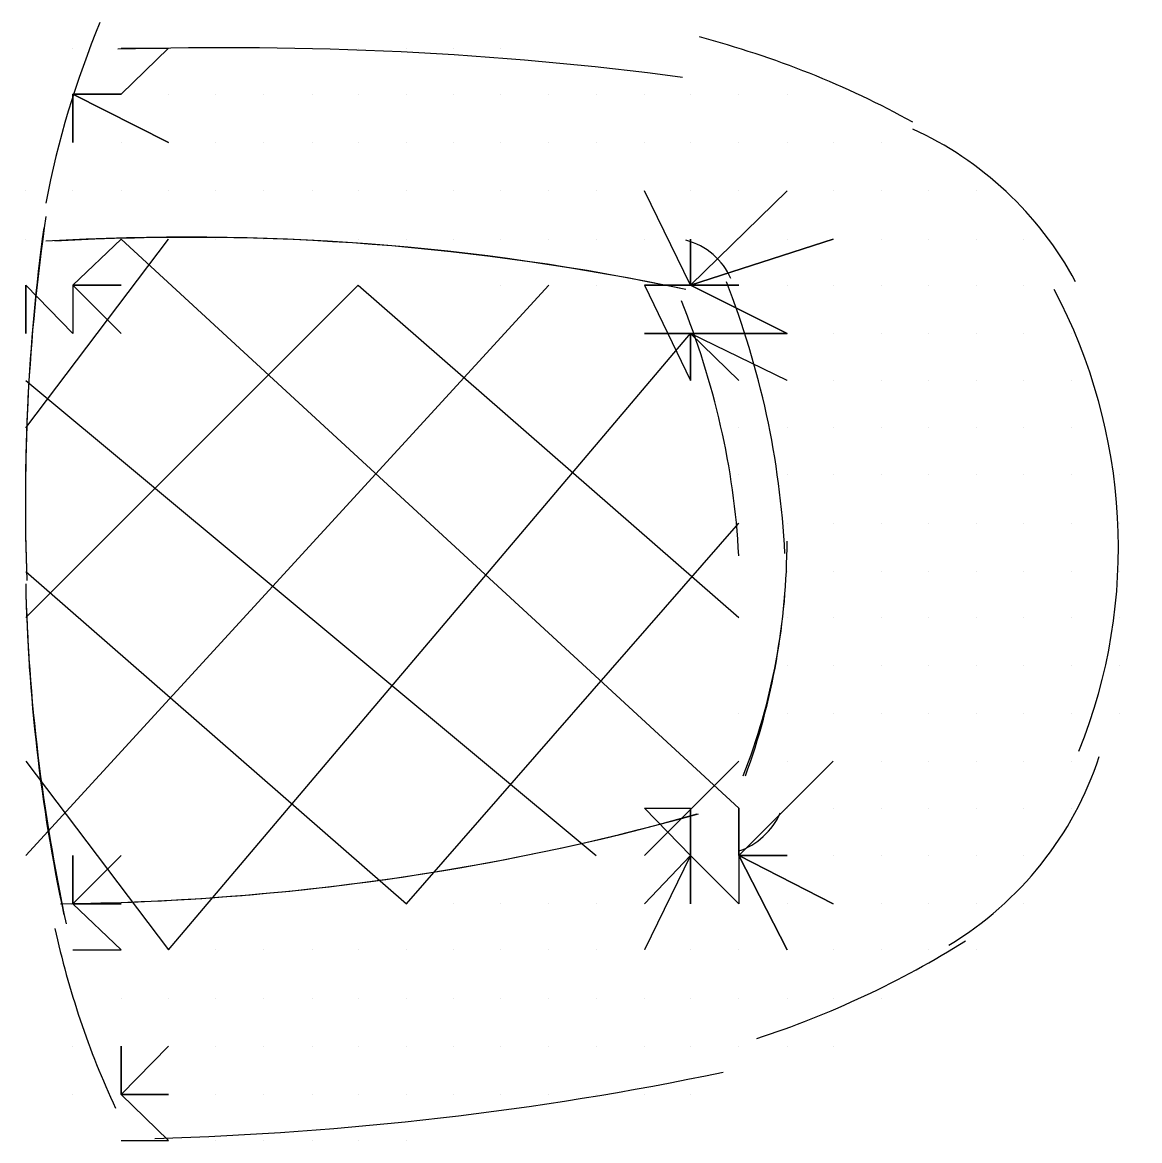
# Model space of a CAD drawing. Header units: millimetres. Extents: x 14 to 406, y 10 to 287.
# Drawn here: x 331.326 to 332.321, y 132.687 to 133.683 of the extents above; entities that cross this region are included whole.
import ezdxf

# ---------------------------------------------------------------- set-up
doc = ezdxf.new("R2010")
doc.units = ezdxf.units.MM
doc.layers.get('0').update_dxf_attribs({"linetype": 'CONTINUOUS'})

msp = doc.modelspace()

# ---------------------------------------------------------------- linework, layer by layer
at = {"color": 0}
for p, q in [((331.371, 133.66), (331.371, 133.66)), ((331.414, 133.66), (331.456, 133.66)), ((331.456, 133.66), (331.414, 133.619)), ((331.414, 133.66), (331.414, 133.66)), ((331.414, 133.66), (331.414, 133.66)), ((331.414, 133.66), (331.414, 133.66)), ((331.414, 133.66), (331.414, 133.66)), ((331.456, 133.66), (331.456, 133.66)), ((331.456, 133.66), (331.456, 133.66)), ((331.456, 133.66), (331.456, 133.66)), ((331.456, 133.66), (331.456, 133.66)), ((331.498, 133.66), (331.498, 133.66)), ((331.498, 133.66), (331.498, 133.66)), ((331.498, 133.66), (331.498, 133.66)), ((331.541, 133.66), (331.541, 133.66)), ((331.541, 133.66), (331.541, 133.66)), ((331.541, 133.66), (331.541, 133.66)), ((331.541, 133.66), (331.541, 133.66)), ((331.584, 133.66), (331.584, 133.66)), ((331.584, 133.66), (331.584, 133.66)), ((331.584, 133.66), (331.584, 133.66)), ((331.584, 133.66), (331.584, 133.66)), ((331.625, 133.66), (331.625, 133.66)), ((331.625, 133.66), (331.625, 133.66)), ((331.625, 133.66), (331.625, 133.66)), ((331.625, 133.66), (331.625, 133.66)), ((331.668, 133.66), (331.668, 133.66)), ((331.668, 133.66), (331.668, 133.66)), ((331.668, 133.66), (331.668, 133.66)), ((331.71, 133.66), (331.71, 133.66)), ((331.71, 133.66), (331.71, 133.66)), ((331.71, 133.66), (331.71, 133.66)), ((331.71, 133.66), (331.71, 133.66)), ((331.752, 133.66), (331.752, 133.66)), ((331.752, 133.66), (331.752, 133.66)), ((331.414, 133.619), (331.371, 133.619)), ((331.371, 133.619), (331.456, 133.576)), ((331.456, 133.576), (331.371, 133.619)), ((331.371, 133.619), (331.414, 133.619)), ((331.414, 133.619), (331.371, 133.619)), ((331.371, 133.619), (331.371, 133.576)), ((331.371, 133.576), (331.371, 133.619)), ((331.371, 133.619), (331.371, 133.576)), ((331.371, 133.576), (331.371, 133.619)), ((331.371, 133.619), (331.371, 133.619)), ((331.371, 133.619), (331.371, 133.619)), ((331.371, 133.619), (331.371, 133.619)), ((331.414, 133.619), (331.414, 133.619)), ((331.414, 133.619), (331.414, 133.619)), ((331.414, 133.619), (331.414, 133.619)), ((331.414, 133.619), (331.414, 133.619)), ((331.414, 133.619), (331.414, 133.619)), ((331.456, 133.619), (331.456, 133.619)), ((331.456, 133.619), (331.456, 133.619)), ((331.456, 133.619), (331.456, 133.619)), ((331.456, 133.619), (331.456, 133.619)), ((331.456, 133.619), (331.456, 133.619)), ((331.498, 133.619), (331.498, 133.619)), ((331.498, 133.619), (331.498, 133.619)), ((331.498, 133.619), (331.498, 133.619)), ((331.498, 133.619), (331.498, 133.619)), ((331.541, 133.619), (331.541, 133.619)), ((331.541, 133.619), (331.541, 133.619)), ((331.541, 133.619), (331.541, 133.619)), ((331.541, 133.619), (331.541, 133.619)), ((331.584, 133.619), (331.584, 133.619)), ((331.584, 133.619), (331.584, 133.619)), ((331.584, 133.619), (331.584, 133.619)), ((331.584, 133.619), (331.584, 133.619)), ((331.625, 133.619), (331.625, 133.619)), ((331.625, 133.619), (331.625, 133.619)), ((331.625, 133.619), (331.625, 133.619)), ((331.625, 133.619), (331.625, 133.619)), ((331.668, 133.619), (331.668, 133.619)), ((331.668, 133.619), (331.668, 133.619)), ((331.668, 133.619), (331.668, 133.619)), ((331.668, 133.619), (331.668, 133.619)), ((331.71, 133.619), (331.71, 133.619)), ((331.71, 133.619), (331.71, 133.619)), ((331.71, 133.619), (331.71, 133.619)), ((331.71, 133.619), (331.71, 133.619)), ((331.752, 133.619), (331.752, 133.619)), ((331.752, 133.619), (331.752, 133.619)), ((331.752, 133.619), (331.752, 133.619)), ((331.752, 133.619), (331.752, 133.619)), ((331.795, 133.619), (331.795, 133.619)), ((331.795, 133.619), (331.795, 133.619)), ((331.795, 133.619), (331.795, 133.619)), ((331.795, 133.619), (331.795, 133.619)), ((331.837, 133.619), (331.837, 133.619)), ((331.837, 133.619), (331.837, 133.619)), ((331.837, 133.619), (331.837, 133.619)), ((331.837, 133.619), (331.837, 133.619)), ((331.88, 133.619), (331.88, 133.619)), ((331.88, 133.619), (331.88, 133.619)), ((331.88, 133.619), (331.88, 133.619)), ((331.88, 133.619), (331.88, 133.619)), ((331.921, 133.619), (331.921, 133.619)), ((331.921, 133.619), (331.921, 133.619)), ((331.921, 133.619), (331.921, 133.619)), ((331.921, 133.619), (331.921, 133.619)), ((331.964, 133.619), (331.964, 133.619)), ((331.964, 133.619), (331.964, 133.619)), ((331.964, 133.619), (331.964, 133.619)), ((332.007, 133.619), (332.007, 133.619)), ((331.371, 133.576), (331.371, 133.576)), ((331.371, 133.576), (331.371, 133.576)), ((331.371, 133.576), (331.371, 133.576)), ((331.371, 133.576), (331.371, 133.576)), ((331.414, 133.576), (331.414, 133.576)), ((331.414, 133.576), (331.414, 133.576)), ((331.414, 133.576), (331.414, 133.576)), ((331.414, 133.576), (331.414, 133.576)), ((331.456, 133.576), (331.456, 133.576)), ((331.456, 133.576), (331.456, 133.576)), ((331.456, 133.576), (331.456, 133.576)), ((331.498, 133.576), (331.498, 133.576)), ((331.498, 133.576), (331.498, 133.576)), ((331.498, 133.576), (331.498, 133.576)), ((331.498, 133.576), (331.498, 133.576)), ((331.541, 133.576), (331.541, 133.576)), ((331.541, 133.576), (331.541, 133.576)), ((331.541, 133.576), (331.541, 133.576)), ((331.541, 133.576), (331.541, 133.576)), ((331.584, 133.576), (331.584, 133.576)), ((331.584, 133.576), (331.584, 133.576)), ((331.584, 133.576), (331.584, 133.576)), ((331.584, 133.576), (331.584, 133.576)), ((331.625, 133.576), (331.625, 133.576)), ((331.625, 133.576), (331.625, 133.576)), ((331.625, 133.576), (331.625, 133.576)), ((331.668, 133.576), (331.668, 133.576)), ((331.668, 133.576), (331.668, 133.576)), ((331.668, 133.576), (331.668, 133.576)), ((331.668, 133.576), (331.668, 133.576)), ((331.71, 133.576), (331.71, 133.576)), ((331.71, 133.576), (331.71, 133.576)), ((331.71, 133.576), (331.71, 133.576)), ((331.71, 133.576), (331.71, 133.576)), ((331.752, 133.576), (331.752, 133.576)), ((331.752, 133.576), (331.752, 133.576)), ((331.752, 133.576), (331.752, 133.576)), ((331.752, 133.576), (331.752, 133.576)), ((331.795, 133.576), (331.795, 133.576)), ((331.795, 133.576), (331.795, 133.576)), ((331.795, 133.576), (331.795, 133.576)), ((331.837, 133.576), (331.837, 133.576)), ((331.837, 133.576), (331.837, 133.576)), ((331.837, 133.576), (331.837, 133.576)), ((331.837, 133.576), (331.837, 133.576)), ((331.88, 133.576), (331.88, 133.576)), ((331.88, 133.576), (331.88, 133.576)), ((331.88, 133.576), (331.88, 133.576)), ((331.88, 133.576), (331.88, 133.576)), ((331.921, 133.576), (331.921, 133.576)), ((331.921, 133.576), (331.921, 133.576)), ((331.921, 133.576), (331.921, 133.576)), ((331.921, 133.576), (331.921, 133.576)), ((331.964, 133.576), (331.964, 133.576)), ((331.964, 133.576), (331.964, 133.576)), ((331.964, 133.576), (331.964, 133.576)), ((332.007, 133.576), (332.007, 133.576)), ((332.007, 133.576), (332.007, 133.576)), ((332.007, 133.576), (332.007, 133.576)), ((332.007, 133.576), (332.007, 133.576)), ((332.048, 133.576), (332.048, 133.576)), ((332.048, 133.576), (332.048, 133.576)), ((332.048, 133.576), (332.048, 133.576)), ((332.048, 133.576), (332.048, 133.576)), ((332.091, 133.576), (332.091, 133.576)), ((331.329, 133.533), (331.329, 133.533)), ((331.371, 133.533), (331.371, 133.533)), ((331.371, 133.533), (331.371, 133.533)), ((331.371, 133.533), (331.371, 133.533)), ((331.371, 133.533), (331.371, 133.533)), ((331.414, 133.533), (331.414, 133.533)), ((331.414, 133.533), (331.414, 133.533)), ((331.414, 133.533), (331.414, 133.533)), ((331.414, 133.533), (331.414, 133.533)), ((331.456, 133.533), (331.456, 133.533)), ((331.456, 133.533), (331.456, 133.533)), ((331.456, 133.533), (331.456, 133.533)), ((331.456, 133.533), (331.456, 133.533)), ((331.498, 133.533), (331.498, 133.533)), ((331.498, 133.533), (331.498, 133.533)), ((331.498, 133.533), (331.498, 133.533)), ((331.498, 133.533), (331.498, 133.533)), ((331.541, 133.533), (331.541, 133.533)), ((331.541, 133.533), (331.541, 133.533)), ((331.541, 133.533), (331.541, 133.533)), ((331.541, 133.533), (331.541, 133.533)), ((331.584, 133.533), (331.584, 133.533)), ((331.584, 133.533), (331.584, 133.533)), ((331.584, 133.533), (331.584, 133.533)), ((331.584, 133.533), (331.584, 133.533)), ((331.625, 133.533), (331.625, 133.533)), ((331.625, 133.533), (331.625, 133.533)), ((331.625, 133.533), (331.625, 133.533)), ((331.625, 133.533), (331.625, 133.533)), ((331.668, 133.533), (331.668, 133.533)), ((331.668, 133.533), (331.668, 133.533)), ((331.668, 133.533), (331.668, 133.533)), ((331.668, 133.533), (331.668, 133.533)), ((331.71, 133.533), (331.71, 133.533)), ((331.71, 133.533), (331.71, 133.533)), ((331.71, 133.533), (331.71, 133.533)), ((331.71, 133.533), (331.71, 133.533)), ((331.752, 133.533), (331.752, 133.533)), ((331.752, 133.533), (331.752, 133.533)), ((331.752, 133.533), (331.752, 133.533)), ((331.752, 133.533), (331.752, 133.533)), ((331.795, 133.533), (331.795, 133.533)), ((331.795, 133.533), (331.795, 133.533)), ((331.795, 133.533), (331.795, 133.533)), ((331.795, 133.533), (331.795, 133.533)), ((331.837, 133.533), (331.837, 133.533)), ((331.837, 133.533), (331.837, 133.533)), ((331.837, 133.533), (331.837, 133.533)), ((331.837, 133.533), (331.837, 133.533)), ((331.921, 133.449), (331.88, 133.533)), ((331.88, 133.533), (331.88, 133.533)), ((331.88, 133.533), (331.88, 133.533)), ((331.88, 133.533), (331.88, 133.533)), ((331.88, 133.533), (331.88, 133.533)), ((331.921, 133.449), (332.007, 133.533)), ((332.007, 133.533), (331.921, 133.449)), ((331.921, 133.533), (331.921, 133.533)), ((331.921, 133.533), (331.921, 133.533)), ((331.921, 133.533), (331.921, 133.533)), ((331.921, 133.533), (331.921, 133.533)), ((331.921, 133.533), (331.921, 133.533)), ((331.964, 133.533), (331.964, 133.533)), ((331.964, 133.533), (331.964, 133.533)), ((331.964, 133.533), (331.964, 133.533)), ((331.964, 133.533), (331.964, 133.533)), ((332.007, 133.533), (332.007, 133.533)), ((332.007, 133.533), (332.007, 133.533)), ((332.007, 133.533), (332.007, 133.533)), ((332.007, 133.533), (332.007, 133.533)), ((332.007, 133.533), (332.007, 133.533)), ((332.048, 133.533), (332.048, 133.533)), ((332.048, 133.533), (332.048, 133.533)), ((332.048, 133.533), (332.048, 133.533)), ((332.048, 133.533), (332.048, 133.533)), ((332.091, 133.533), (332.091, 133.533)), ((332.091, 133.533), (332.091, 133.533)), ((332.091, 133.533), (332.091, 133.533)), ((332.091, 133.533), (332.091, 133.533)), ((332.133, 133.533), (332.133, 133.533)), ((332.133, 133.533), (332.133, 133.533)), ((332.133, 133.533), (332.133, 133.533)), ((332.133, 133.533), (332.133, 133.533)), ((332.176, 133.533), (332.176, 133.533)), ((331.329, 133.49), (331.329, 133.49)), ((331.329, 133.49), (331.329, 133.49)), ((331.329, 133.322), (331.456, 133.49)), ((331.371, 133.449), (331.414, 133.49)), ((331.414, 133.49), (331.371, 133.449)), ((331.371, 133.49), (331.371, 133.49)), ((331.371, 133.49), (331.371, 133.49)), ((331.371, 133.49), (331.371, 133.49)), ((331.371, 133.49), (331.371, 133.49)), ((331.414, 133.49), (331.414, 133.49)), ((331.414, 133.49), (331.414, 133.49)), ((331.414, 133.49), (331.414, 133.49)), ((331.414, 133.49), (331.964, 132.983)), ((331.456, 133.49), (331.456, 133.49)), ((331.456, 133.49), (331.456, 133.49)), ((331.456, 133.49), (331.456, 133.49)), ((331.456, 133.49), (331.456, 133.49)), ((331.498, 133.49), (331.498, 133.49)), ((331.498, 133.49), (331.498, 133.49)), ((331.498, 133.49), (331.498, 133.49)), ((331.498, 133.49), (331.498, 133.49)), ((331.541, 133.49), (331.541, 133.49)), ((331.541, 133.49), (331.541, 133.49)), ((331.541, 133.49), (331.541, 133.49)), ((331.541, 133.49), (331.541, 133.49)), ((331.584, 133.49), (331.584, 133.49)), ((331.584, 133.49), (331.584, 133.49)), ((331.584, 133.49), (331.584, 133.49)), ((331.625, 133.49), (331.625, 133.49)), ((331.625, 133.49), (331.625, 133.49)), ((331.625, 133.49), (331.625, 133.49)), ((331.625, 133.49), (331.625, 133.49)), ((331.668, 133.49), (331.668, 133.49)), ((331.668, 133.49), (331.668, 133.49)), ((331.668, 133.49), (331.668, 133.49)), ((331.668, 133.49), (331.668, 133.49)), ((331.71, 133.49), (331.71, 133.49)), ((331.71, 133.49), (331.71, 133.49)), ((331.71, 133.49), (331.71, 133.49)), ((331.71, 133.49), (331.71, 133.49)), ((331.752, 133.49), (331.752, 133.49)), ((331.752, 133.49), (331.752, 133.49)), ((331.752, 133.49), (331.752, 133.49)), ((331.795, 133.49), (331.795, 133.49)), ((331.795, 133.49), (331.795, 133.49)), ((331.795, 133.49), (331.795, 133.49)), ((331.795, 133.49), (331.795, 133.49)), ((331.837, 133.49), (331.837, 133.49)), ((331.837, 133.49), (331.837, 133.49)), ((331.837, 133.49), (331.837, 133.49)), ((331.837, 133.49), (331.837, 133.49)), ((331.88, 133.49), (331.88, 133.49)), ((331.88, 133.49), (331.88, 133.49)), ((331.88, 133.49), (331.88, 133.49)), ((331.88, 133.49), (331.88, 133.49)), ((331.921, 133.449), (332.048, 133.49)), ((332.048, 133.49), (331.921, 133.449)), ((331.921, 133.449), (331.921, 133.49)), ((331.921, 133.49), (331.921, 133.449)), ((331.921, 133.449), (331.921, 133.49)), ((331.921, 133.49), (331.921, 133.449)), ((331.921, 133.49), (331.921, 133.49)), ((331.921, 133.49), (331.921, 133.49)), ((331.921, 133.49), (331.921, 133.49)), ((331.964, 133.49), (331.964, 133.49)), ((331.964, 133.49), (331.964, 133.49)), ((331.964, 133.49), (331.964, 133.49)), ((331.964, 133.49), (331.964, 133.49)), ((332.007, 133.49), (332.007, 133.49)), ((332.007, 133.49), (332.007, 133.49)), ((332.007, 133.49), (332.007, 133.49)), ((332.007, 133.49), (332.007, 133.49)), ((332.048, 133.49), (332.048, 133.49)), ((332.048, 133.49), (332.048, 133.49)), ((332.048, 133.49), (332.048, 133.49)), ((332.048, 133.49), (332.048, 133.49)), ((332.091, 133.49), (332.091, 133.49)), ((332.091, 133.49), (332.091, 133.49)), ((332.091, 133.49), (332.091, 133.49)), ((332.133, 133.49), (332.133, 133.49)), ((332.133, 133.49), (332.133, 133.49)), ((332.133, 133.49), (332.133, 133.49)), ((332.133, 133.49), (332.133, 133.49)), ((332.176, 133.49), (332.176, 133.49)), ((332.176, 133.49), (332.176, 133.49)), ((332.176, 133.49), (332.176, 133.49)), ((332.176, 133.49), (332.176, 133.49)), ((332.218, 133.49), (332.218, 133.49)), ((331.371, 133.406), (331.329, 133.449)), ((331.329, 133.449), (331.329, 133.406)), ((331.329, 133.406), (331.329, 133.449)), ((331.329, 133.153), (331.625, 133.449)), ((331.329, 132.941), (331.795, 133.449)), ((331.371, 133.449), (331.414, 133.449)), ((331.414, 133.449), (331.371, 133.449)), ((331.371, 133.449), (331.414, 133.406)), ((331.414, 133.406), (331.371, 133.449)), ((331.371, 133.449), (331.371, 133.406)), ((331.625, 133.449), (331.964, 133.153)), ((331.752, 133.449), (331.752, 133.449)), ((331.795, 133.449), (331.795, 133.449)), ((331.795, 133.449), (331.795, 133.449)), ((331.795, 133.449), (331.795, 133.449)), ((331.837, 133.449), (331.837, 133.449)), ((331.837, 133.449), (331.837, 133.449)), ((331.837, 133.449), (331.837, 133.449)), ((331.837, 133.449), (331.837, 133.449)), ((331.921, 133.449), (331.88, 133.449)), ((331.88, 133.449), (331.921, 133.449)), ((331.88, 133.449), (331.88, 133.449)), ((331.88, 133.449), (331.88, 133.449)), ((331.88, 133.449), (331.88, 133.449)), ((331.88, 133.449), (331.88, 133.449)), ((331.88, 133.449), (331.921, 133.364)), ((332.007, 133.406), (331.921, 133.449)), ((331.921, 133.449), (331.964, 133.449)), ((331.964, 133.449), (331.921, 133.449)), ((331.921, 133.449), (332.007, 133.406)), ((331.921, 133.449), (331.921, 133.449)), ((331.921, 133.449), (331.921, 133.449)), ((331.921, 133.449), (331.921, 133.449)), ((331.964, 133.449), (331.964, 133.449)), ((331.964, 133.449), (331.964, 133.449)), ((331.964, 133.449), (331.964, 133.449)), ((331.964, 133.449), (331.964, 133.449)), ((332.007, 133.449), (332.007, 133.449)), ((332.007, 133.449), (332.007, 133.449)), ((332.007, 133.449), (332.007, 133.449)), ((332.007, 133.449), (332.007, 133.449)), ((332.048, 133.449), (332.048, 133.449)), ((332.048, 133.449), (332.048, 133.449)), ((332.048, 133.449), (332.048, 133.449)), ((332.048, 133.449), (332.048, 133.449)), ((332.091, 133.449), (332.091, 133.449)), ((332.091, 133.449), (332.091, 133.449)), ((332.091, 133.449), (332.091, 133.449)), ((332.091, 133.449), (332.091, 133.449)), ((332.133, 133.449), (332.133, 133.449)), ((332.133, 133.449), (332.133, 133.449)), ((332.133, 133.449), (332.133, 133.449)), ((332.133, 133.449), (332.133, 133.449)), ((332.176, 133.449), (332.176, 133.449)), ((332.176, 133.449), (332.176, 133.449)), ((332.176, 133.449), (332.176, 133.449)), ((332.176, 133.449), (332.176, 133.449)), ((332.218, 133.449), (332.218, 133.449)), ((332.218, 133.449), (332.218, 133.449)), ((332.218, 133.449), (332.218, 133.449)), ((331.456, 132.857), (331.921, 133.406)), ((331.921, 133.406), (331.88, 133.406)), ((331.88, 133.406), (331.921, 133.406)), ((331.921, 133.406), (331.88, 133.406)), ((331.88, 133.406), (331.921, 133.406)), ((331.921, 133.406), (331.88, 133.406)), ((331.88, 133.406), (331.921, 133.406)), ((331.88, 133.406), (331.88, 133.406)), ((332.007, 133.364), (331.921, 133.406)), ((331.921, 133.406), (332.007, 133.406)), ((332.007, 133.406), (331.921, 133.406)), ((331.921, 133.406), (331.964, 133.364)), ((331.964, 133.364), (331.921, 133.406)), ((331.921, 133.406), (331.921, 133.364)), ((331.921, 133.364), (331.921, 133.406)), ((331.921, 133.406), (331.921, 133.406)), ((331.964, 133.406), (331.964, 133.406)), ((331.964, 133.406), (331.964, 133.406)), ((331.964, 133.406), (331.964, 133.406)), ((331.964, 133.406), (331.964, 133.406)), ((332.007, 133.406), (332.007, 133.406)), ((332.007, 133.406), (332.007, 133.406)), ((332.007, 133.406), (332.007, 133.406)), ((332.007, 133.406), (332.007, 133.406)), ((332.048, 133.406), (332.048, 133.406)), ((332.048, 133.406), (332.048, 133.406)), ((332.048, 133.406), (332.048, 133.406)), ((332.091, 133.406), (332.091, 133.406)), ((332.091, 133.406), (332.091, 133.406)), ((332.091, 133.406), (332.091, 133.406)), ((332.091, 133.406), (332.091, 133.406)), ((332.133, 133.406), (332.133, 133.406)), ((332.133, 133.406), (332.133, 133.406)), ((332.133, 133.406), (332.133, 133.406)), ((332.133, 133.406), (332.133, 133.406)), ((332.176, 133.406), (332.176, 133.406)), ((332.176, 133.406), (332.176, 133.406)), ((332.176, 133.406), (332.176, 133.406)), ((332.176, 133.406), (332.176, 133.406)), ((332.218, 133.406), (332.218, 133.406)), ((332.218, 133.406), (332.218, 133.406)), ((332.218, 133.406), (332.218, 133.406)), ((332.26, 133.406), (332.26, 133.406)), ((332.26, 133.406), (332.26, 133.406)), ((331.329, 133.364), (331.837, 132.941)), ((331.964, 133.364), (331.964, 133.364)), ((331.964, 133.364), (331.964, 133.364)), ((331.964, 133.364), (331.964, 133.364)), ((331.964, 133.364), (331.964, 133.364)), ((332.007, 133.364), (332.007, 133.364)), ((332.007, 133.364), (332.007, 133.364)), ((332.007, 133.364), (332.007, 133.364)), ((332.007, 133.364), (332.007, 133.364)), ((332.048, 133.364), (332.048, 133.364)), ((332.048, 133.364), (332.048, 133.364)), ((332.048, 133.364), (332.048, 133.364)), ((332.091, 133.364), (332.091, 133.364)), ((332.091, 133.364), (332.091, 133.364)), ((332.091, 133.364), (332.091, 133.364)), ((332.091, 133.364), (332.091, 133.364)), ((332.133, 133.364), (332.133, 133.364)), ((332.133, 133.364), (332.133, 133.364)), ((332.133, 133.364), (332.133, 133.364)), ((332.133, 133.364), (332.133, 133.364)), ((332.176, 133.364), (332.176, 133.364)), ((332.176, 133.364), (332.176, 133.364)), ((332.176, 133.364), (332.176, 133.364)), ((332.176, 133.364), (332.176, 133.364)), ((332.218, 133.364), (332.218, 133.364)), ((332.218, 133.364), (332.218, 133.364)), ((332.218, 133.364), (332.218, 133.364)), ((332.26, 133.364), (332.26, 133.364)), ((332.26, 133.364), (332.26, 133.364)), ((332.26, 133.364), (332.26, 133.364)), ((331.964, 133.322), (331.964, 133.322)), ((331.964, 133.322), (331.964, 133.322)), ((332.007, 133.322), (332.007, 133.322)), ((332.007, 133.322), (332.007, 133.322)), ((332.007, 133.322), (332.007, 133.322)), ((332.048, 133.322), (332.048, 133.322)), ((332.048, 133.322), (332.048, 133.322)), ((332.048, 133.322), (332.048, 133.322)), ((332.048, 133.322), (332.048, 133.322)), ((332.091, 133.322), (332.091, 133.322)), ((332.091, 133.322), (332.091, 133.322)), ((332.091, 133.322), (332.091, 133.322)), ((332.091, 133.322), (332.091, 133.322)), ((332.133, 133.322), (332.133, 133.322)), ((332.133, 133.322), (332.133, 133.322)), ((332.133, 133.322), (332.133, 133.322)), ((332.133, 133.322), (332.133, 133.322)), ((332.133, 133.322), (332.133, 133.322)), ((332.176, 133.322), (332.176, 133.322)), ((332.176, 133.322), (332.176, 133.322)), ((332.176, 133.322), (332.176, 133.322)), ((332.218, 133.322), (332.218, 133.322)), ((332.218, 133.322), (332.218, 133.322)), ((332.218, 133.322), (332.218, 133.322)), ((332.218, 133.322), (332.218, 133.322)), ((332.26, 133.322), (332.26, 133.322)), ((332.26, 133.322), (332.26, 133.322)), ((332.26, 133.322), (332.26, 133.322)), ((332.26, 133.322), (332.26, 133.322)), ((331.964, 133.28), (331.964, 133.28)), ((331.964, 133.28), (331.964, 133.28)), ((332.007, 133.28), (332.007, 133.28)), ((332.007, 133.28), (332.007, 133.28)), ((332.007, 133.28), (332.007, 133.28)), ((332.048, 133.28), (332.048, 133.28)), ((332.048, 133.28), (332.048, 133.28)), ((332.048, 133.28), (332.048, 133.28)), ((332.048, 133.28), (332.048, 133.28)), ((332.091, 133.28), (332.091, 133.28)), ((332.091, 133.28), (332.091, 133.28)), ((332.091, 133.28), (332.091, 133.28)), ((332.091, 133.28), (332.091, 133.28)), ((332.133, 133.28), (332.133, 133.28)), ((332.133, 133.28), (332.133, 133.28)), ((332.133, 133.28), (332.133, 133.28)), ((332.133, 133.28), (332.133, 133.28)), ((332.176, 133.28), (332.176, 133.28)), ((332.176, 133.28), (332.176, 133.28)), ((332.176, 133.28), (332.176, 133.28)), ((332.218, 133.28), (332.218, 133.28)), ((332.218, 133.28), (332.218, 133.28)), ((332.218, 133.28), (332.218, 133.28)), ((332.218, 133.28), (332.218, 133.28)), ((332.26, 133.28), (332.26, 133.28)), ((332.26, 133.28), (332.26, 133.28)), ((332.26, 133.28), (332.26, 133.28)), ((332.26, 133.28), (332.26, 133.28)), ((332.303, 133.28), (332.303, 133.28)), ((331.668, 132.898), (331.964, 133.237)), ((331.964, 133.237), (331.964, 133.237)), ((332.007, 133.237), (332.007, 133.237)), ((332.007, 133.237), (332.007, 133.237)), ((332.007, 133.237), (332.007, 133.237)), ((332.007, 133.237), (332.007, 133.237)), ((332.048, 133.237), (332.048, 133.237)), ((332.048, 133.237), (332.048, 133.237)), ((332.048, 133.237), (332.048, 133.237)), ((332.048, 133.237), (332.048, 133.237)), ((332.091, 133.237), (332.091, 133.237)), ((332.091, 133.237), (332.091, 133.237)), ((332.091, 133.237), (332.091, 133.237)), ((332.091, 133.237), (332.091, 133.237)), ((332.133, 133.237), (332.133, 133.237)), ((332.133, 133.237), (332.133, 133.237)), ((332.133, 133.237), (332.133, 133.237)), ((332.133, 133.237), (332.133, 133.237)), ((332.176, 133.237), (332.176, 133.237)), ((332.176, 133.237), (332.176, 133.237)), ((332.176, 133.237), (332.176, 133.237)), ((332.176, 133.237), (332.176, 133.237)), ((332.218, 133.237), (332.218, 133.237)), ((332.218, 133.237), (332.218, 133.237)), ((332.218, 133.237), (332.218, 133.237)), ((332.218, 133.237), (332.218, 133.237)), ((332.26, 133.237), (332.26, 133.237)), ((332.26, 133.237), (332.26, 133.237)), ((332.26, 133.237), (332.26, 133.237)), ((332.26, 133.237), (332.26, 133.237)), ((332.303, 133.237), (332.303, 133.237)), ((332.303, 133.237), (332.303, 133.237)), ((331.329, 133.194), (331.668, 132.898)), ((332.007, 133.194), (332.007, 133.194)), ((332.007, 133.194), (332.007, 133.194)), ((332.007, 133.194), (332.007, 133.194)), ((332.007, 133.194), (332.007, 133.194)), ((332.048, 133.194), (332.048, 133.194)), ((332.048, 133.194), (332.048, 133.194)), ((332.048, 133.194), (332.048, 133.194)), ((332.048, 133.194), (332.048, 133.194)), ((332.091, 133.194), (332.091, 133.194)), ((332.091, 133.194), (332.091, 133.194)), ((332.091, 133.194), (332.091, 133.194)), ((332.091, 133.194), (332.091, 133.194)), ((332.133, 133.194), (332.133, 133.194)), ((332.133, 133.194), (332.133, 133.194)), ((332.133, 133.194), (332.133, 133.194)), ((332.176, 133.194), (332.176, 133.194)), ((332.176, 133.194), (332.176, 133.194)), ((332.176, 133.194), (332.176, 133.194)), ((332.176, 133.194), (332.176, 133.194)), ((332.218, 133.194), (332.218, 133.194)), ((332.218, 133.194), (332.218, 133.194)), ((332.218, 133.194), (332.218, 133.194)), ((332.218, 133.194), (332.218, 133.194)), ((332.26, 133.194), (332.26, 133.194)), ((332.26, 133.194), (332.26, 133.194)), ((332.26, 133.194), (332.26, 133.194)), ((332.26, 133.194), (332.26, 133.194)), ((332.303, 133.194), (332.303, 133.194)), ((332.007, 133.153), (332.007, 133.153)), ((332.007, 133.153), (332.007, 133.153)), ((332.007, 133.153), (332.007, 133.153)), ((332.007, 133.153), (332.007, 133.153)), ((332.048, 133.153), (332.048, 133.153)), ((332.048, 133.153), (332.048, 133.153)), ((332.048, 133.153), (332.048, 133.153)), ((332.048, 133.153), (332.048, 133.153)), ((332.091, 133.153), (332.091, 133.153)), ((332.091, 133.153), (332.091, 133.153)), ((332.091, 133.153), (332.091, 133.153)), ((332.091, 133.153), (332.091, 133.153)), ((332.133, 133.153), (332.133, 133.153)), ((332.133, 133.153), (332.133, 133.153)), ((332.133, 133.153), (332.133, 133.153)), ((332.133, 133.153), (332.133, 133.153)), ((332.176, 133.153), (332.176, 133.153)), ((332.176, 133.153), (332.176, 133.153)), ((332.176, 133.153), (332.176, 133.153)), ((332.176, 133.153), (332.176, 133.153)), ((332.218, 133.153), (332.218, 133.153)), ((332.218, 133.153), (332.218, 133.153)), ((332.218, 133.153), (332.218, 133.153)), ((332.218, 133.153), (332.218, 133.153)), ((332.218, 133.153), (332.218, 133.153)), ((332.26, 133.153), (332.26, 133.153)), ((332.26, 133.153), (332.26, 133.153)), ((332.26, 133.153), (332.26, 133.153)), ((332.26, 133.153), (332.26, 133.153)), ((332.303, 133.153), (332.303, 133.153)), ((332.303, 133.153), (332.303, 133.153)), ((332.007, 133.11), (332.007, 133.11)), ((332.007, 133.11), (332.007, 133.11)), ((332.007, 133.11), (332.007, 133.11)), ((332.007, 133.11), (332.007, 133.11)), ((332.048, 133.11), (332.048, 133.11)), ((332.048, 133.11), (332.048, 133.11)), ((332.048, 133.11), (332.048, 133.11)), ((332.048, 133.11), (332.048, 133.11)), ((332.091, 133.11), (332.091, 133.11)), ((332.091, 133.11), (332.091, 133.11)), ((332.091, 133.11), (332.091, 133.11)), ((332.133, 133.11), (332.133, 133.11)), ((332.133, 133.11), (332.133, 133.11)), ((332.133, 133.11), (332.133, 133.11)), ((332.133, 133.11), (332.133, 133.11)), ((332.176, 133.11), (332.176, 133.11)), ((332.176, 133.11), (332.176, 133.11)), ((332.176, 133.11), (332.176, 133.11)), ((332.176, 133.11), (332.176, 133.11)), ((332.218, 133.11), (332.218, 133.11)), ((332.218, 133.11), (332.218, 133.11)), ((332.218, 133.11), (332.218, 133.11)), ((332.218, 133.11), (332.218, 133.11)), ((332.26, 133.11), (332.26, 133.11)), ((332.26, 133.11), (332.26, 133.11)), ((332.26, 133.11), (332.26, 133.11)), ((332.303, 133.11), (332.303, 133.11)), ((332.303, 133.11), (332.303, 133.11)), ((331.964, 133.067), (331.964, 133.067)), ((332.007, 133.067), (332.007, 133.067)), ((332.007, 133.067), (332.007, 133.067)), ((332.007, 133.067), (332.007, 133.067)), ((332.007, 133.067), (332.007, 133.067)), ((332.048, 133.067), (332.048, 133.067)), ((332.048, 133.067), (332.048, 133.067)), ((332.048, 133.067), (332.048, 133.067)), ((332.048, 133.067), (332.048, 133.067)), ((332.091, 133.067), (332.091, 133.067)), ((332.091, 133.067), (332.091, 133.067)), ((332.091, 133.067), (332.091, 133.067)), ((332.091, 133.067), (332.091, 133.067)), ((332.133, 133.067), (332.133, 133.067)), ((332.133, 133.067), (332.133, 133.067)), ((332.133, 133.067), (332.133, 133.067)), ((332.133, 133.067), (332.133, 133.067)), ((332.176, 133.067), (332.176, 133.067)), ((332.176, 133.067), (332.176, 133.067)), ((332.176, 133.067), (332.176, 133.067)), ((332.176, 133.067), (332.176, 133.067)), ((332.218, 133.067), (332.218, 133.067)), ((332.218, 133.067), (332.218, 133.067)), ((332.218, 133.067), (332.218, 133.067)), ((332.218, 133.067), (332.218, 133.067)), ((332.26, 133.067), (332.26, 133.067)), ((332.26, 133.067), (332.26, 133.067)), ((332.26, 133.067), (332.26, 133.067)), ((332.26, 133.067), (332.26, 133.067)), ((332.303, 133.067), (332.303, 133.067)), ((331.329, 133.025), (331.456, 132.857)), ((331.88, 132.941), (331.964, 133.025)), ((331.964, 132.941), (332.048, 133.025)), ((331.964, 133.025), (331.964, 133.025)), ((331.964, 133.025), (331.964, 133.025)), ((332.007, 133.025), (332.007, 133.025)), ((332.007, 133.025), (332.007, 133.025)), ((332.007, 133.025), (332.007, 133.025)), ((332.007, 133.025), (332.007, 133.025)), ((332.048, 133.025), (332.048, 133.025)), ((332.048, 133.025), (332.048, 133.025)), ((332.048, 133.025), (332.048, 133.025)), ((332.091, 133.025), (332.091, 133.025)), ((332.091, 133.025), (332.091, 133.025)), ((332.091, 133.025), (332.091, 133.025)), ((332.091, 133.025), (332.091, 133.025)), ((332.133, 133.025), (332.133, 133.025)), ((332.133, 133.025), (332.133, 133.025)), ((332.133, 133.025), (332.133, 133.025)), ((332.133, 133.025), (332.133, 133.025)), ((332.176, 133.025), (332.176, 133.025)), ((332.176, 133.025), (332.176, 133.025)), ((332.176, 133.025), (332.176, 133.025)), ((332.176, 133.025), (332.176, 133.025)), ((332.218, 133.025), (332.218, 133.025)), ((332.218, 133.025), (332.218, 133.025)), ((332.218, 133.025), (332.218, 133.025)), ((332.26, 133.025), (332.26, 133.025)), ((332.26, 133.025), (332.26, 133.025)), ((332.26, 133.025), (332.26, 133.025)), ((332.26, 133.025), (332.26, 133.025)), ((331.921, 132.941), (331.88, 132.983)), ((331.88, 132.983), (331.921, 132.983)), ((331.921, 132.941), (331.921, 132.983)), ((331.921, 132.983), (331.921, 132.941)), ((331.921, 132.983), (331.921, 132.983)), ((331.964, 132.941), (331.964, 132.983)), ((331.964, 132.983), (331.964, 132.941)), ((331.964, 132.983), (331.964, 132.983)), ((331.964, 132.983), (331.964, 132.983)), ((331.964, 132.983), (331.964, 132.983)), ((332.007, 132.983), (332.007, 132.983)), ((332.007, 132.983), (332.007, 132.983)), ((332.007, 132.983), (332.007, 132.983)), ((332.007, 132.983), (332.007, 132.983)), ((332.048, 132.983), (332.048, 132.983)), ((332.048, 132.983), (332.048, 132.983)), ((332.048, 132.983), (332.048, 132.983)), ((332.091, 132.983), (332.091, 132.983)), ((332.091, 132.983), (332.091, 132.983)), ((332.091, 132.983), (332.091, 132.983)), ((332.091, 132.983), (332.091, 132.983)), ((332.133, 132.983), (332.133, 132.983)), ((332.133, 132.983), (332.133, 132.983)), ((332.133, 132.983), (332.133, 132.983)), ((332.133, 132.983), (332.133, 132.983)), ((332.176, 132.983), (332.176, 132.983)), ((332.176, 132.983), (332.176, 132.983)), ((332.176, 132.983), (332.176, 132.983)), ((332.176, 132.983), (332.176, 132.983)), ((332.218, 132.983), (332.218, 132.983)), ((332.218, 132.983), (332.218, 132.983)), ((332.218, 132.983), (332.218, 132.983)), ((332.26, 132.983), (332.26, 132.983)), ((332.26, 132.983), (332.26, 132.983)), ((331.371, 132.898), (331.414, 132.941)), ((331.414, 132.941), (331.371, 132.898)), ((331.371, 132.898), (331.371, 132.941)), ((331.371, 132.941), (331.371, 132.898)), ((331.371, 132.898), (331.371, 132.941)), ((331.371, 132.941), (331.371, 132.898)), ((331.921, 132.941), (331.88, 132.857)), ((331.921, 132.941), (331.88, 132.898)), ((331.88, 132.898), (331.921, 132.941)), ((331.88, 132.941), (331.88, 132.941)), ((331.88, 132.941), (331.88, 132.941)), ((331.964, 132.898), (331.921, 132.941)), ((331.921, 132.941), (331.921, 132.898)), ((331.921, 132.898), (331.921, 132.941)), ((331.921, 132.941), (331.921, 132.898)), ((331.921, 132.898), (331.921, 132.941)), ((331.921, 132.941), (331.921, 132.941)), ((331.921, 132.941), (331.921, 132.941)), ((331.921, 132.941), (331.921, 132.941)), ((331.921, 132.941), (331.921, 132.941)), ((331.921, 132.941), (331.921, 132.941)), ((331.964, 132.941), (332.007, 132.857)), ((332.007, 132.857), (331.964, 132.941)), ((331.964, 132.941), (331.964, 132.898)), ((331.964, 132.941), (332.007, 132.941)), ((332.007, 132.941), (331.964, 132.941)), ((331.964, 132.941), (332.048, 132.898)), ((332.048, 132.898), (331.964, 132.941)), ((331.964, 132.941), (332.007, 132.941)), ((332.007, 132.941), (331.964, 132.941)), ((331.964, 132.941), (331.964, 132.941)), ((331.964, 132.941), (331.964, 132.941)), ((331.964, 132.941), (331.964, 132.941)), ((331.964, 132.941), (331.964, 132.941)), ((332.007, 132.941), (332.007, 132.941)), ((332.007, 132.941), (332.007, 132.941)), ((332.007, 132.941), (332.007, 132.941)), ((332.048, 132.941), (332.048, 132.941)), ((332.048, 132.941), (332.048, 132.941)), ((332.048, 132.941), (332.048, 132.941)), ((332.048, 132.941), (332.048, 132.941)), ((332.091, 132.941), (332.091, 132.941)), ((332.091, 132.941), (332.091, 132.941)), ((332.091, 132.941), (332.091, 132.941)), ((332.091, 132.941), (332.091, 132.941)), ((332.133, 132.941), (332.133, 132.941)), ((332.133, 132.941), (332.133, 132.941)), ((332.133, 132.941), (332.133, 132.941)), ((332.133, 132.941), (332.133, 132.941)), ((332.176, 132.941), (332.176, 132.941)), ((332.176, 132.941), (332.176, 132.941)), ((332.176, 132.941), (332.176, 132.941)), ((332.218, 132.941), (332.218, 132.941)), ((332.218, 132.941), (332.218, 132.941)), ((332.218, 132.941), (332.218, 132.941)), ((332.218, 132.941), (332.218, 132.941)), ((331.414, 132.857), (331.371, 132.898)), ((331.371, 132.898), (331.414, 132.898)), ((331.414, 132.898), (331.371, 132.898)), ((331.668, 132.898), (331.668, 132.898)), ((331.668, 132.898), (331.668, 132.898)), ((331.71, 132.898), (331.71, 132.898)), ((331.71, 132.898), (331.71, 132.898)), ((331.71, 132.898), (331.71, 132.898)), ((331.71, 132.898), (331.71, 132.898)), ((331.752, 132.898), (331.752, 132.898)), ((331.752, 132.898), (331.752, 132.898)), ((331.752, 132.898), (331.752, 132.898)), ((331.752, 132.898), (331.752, 132.898)), ((331.795, 132.898), (331.795, 132.898)), ((331.795, 132.898), (331.795, 132.898)), ((331.795, 132.898), (331.795, 132.898)), ((331.795, 132.898), (331.795, 132.898)), ((331.837, 132.898), (331.837, 132.898)), ((331.837, 132.898), (331.837, 132.898)), ((331.837, 132.898), (331.837, 132.898)), ((331.88, 132.898), (331.88, 132.898)), ((331.88, 132.898), (331.88, 132.898)), ((331.88, 132.898), (331.88, 132.898)), ((331.88, 132.898), (331.88, 132.898)), ((331.921, 132.898), (331.921, 132.898)), ((331.921, 132.898), (331.921, 132.898)), ((331.921, 132.898), (331.921, 132.898)), ((331.921, 132.898), (331.921, 132.898)), ((331.964, 132.898), (331.964, 132.898)), ((331.964, 132.898), (331.964, 132.898)), ((331.964, 132.898), (331.964, 132.898)), ((331.964, 132.898), (331.964, 132.898)), ((332.007, 132.898), (332.007, 132.898)), ((332.007, 132.898), (332.007, 132.898)), ((332.007, 132.898), (332.007, 132.898)), ((332.048, 132.898), (332.048, 132.898)), ((332.048, 132.898), (332.048, 132.898)), ((332.048, 132.898), (332.048, 132.898)), ((332.048, 132.898), (332.048, 132.898)), ((332.091, 132.898), (332.091, 132.898)), ((332.091, 132.898), (332.091, 132.898)), ((332.091, 132.898), (332.091, 132.898)), ((332.091, 132.898), (332.091, 132.898)), ((332.133, 132.898), (332.133, 132.898)), ((332.133, 132.898), (332.133, 132.898)), ((332.133, 132.898), (332.133, 132.898)), ((332.133, 132.898), (332.133, 132.898)), ((332.176, 132.898), (332.176, 132.898)), ((332.176, 132.898), (332.176, 132.898)), ((332.176, 132.898), (332.176, 132.898)), ((332.218, 132.898), (332.218, 132.898)), ((332.218, 132.898), (332.218, 132.898)), ((331.371, 132.857), (331.414, 132.857)), ((331.371, 132.857), (331.371, 132.857)), ((331.371, 132.857), (331.371, 132.857)), ((331.371, 132.857), (331.371, 132.857)), ((331.371, 132.857), (331.371, 132.857)), ((331.414, 132.857), (331.414, 132.857)), ((331.414, 132.857), (331.414, 132.857)), ((331.414, 132.857), (331.414, 132.857)), ((331.414, 132.857), (331.414, 132.857)), ((331.456, 132.857), (331.456, 132.857)), ((331.456, 132.857), (331.456, 132.857)), ((331.456, 132.857), (331.456, 132.857)), ((331.498, 132.857), (331.498, 132.857)), ((331.498, 132.857), (331.498, 132.857)), ((331.498, 132.857), (331.498, 132.857)), ((331.498, 132.857), (331.498, 132.857)), ((331.541, 132.857), (331.541, 132.857)), ((331.541, 132.857), (331.541, 132.857)), ((331.541, 132.857), (331.541, 132.857)), ((331.541, 132.857), (331.541, 132.857)), ((331.584, 132.857), (331.584, 132.857)), ((331.584, 132.857), (331.584, 132.857)), ((331.584, 132.857), (331.584, 132.857)), ((331.584, 132.857), (331.584, 132.857)), ((331.584, 132.857), (331.584, 132.857)), ((331.625, 132.857), (331.625, 132.857)), ((331.625, 132.857), (331.625, 132.857)), ((331.625, 132.857), (331.625, 132.857)), ((331.625, 132.857), (331.625, 132.857)), ((331.668, 132.857), (331.668, 132.857)), ((331.668, 132.857), (331.668, 132.857)), ((331.668, 132.857), (331.668, 132.857)), ((331.668, 132.857), (331.668, 132.857)), ((331.71, 132.857), (331.71, 132.857)), ((331.71, 132.857), (331.71, 132.857)), ((331.71, 132.857), (331.71, 132.857)), ((331.71, 132.857), (331.71, 132.857)), ((331.752, 132.857), (331.752, 132.857)), ((331.752, 132.857), (331.752, 132.857)), ((331.752, 132.857), (331.752, 132.857)), ((331.752, 132.857), (331.752, 132.857)), ((331.795, 132.857), (331.795, 132.857)), ((331.795, 132.857), (331.795, 132.857)), ((331.795, 132.857), (331.795, 132.857)), ((331.795, 132.857), (331.795, 132.857)), ((331.837, 132.857), (331.837, 132.857)), ((331.837, 132.857), (331.837, 132.857)), ((331.837, 132.857), (331.837, 132.857)), ((331.837, 132.857), (331.837, 132.857)), ((331.88, 132.857), (331.88, 132.857)), ((331.88, 132.857), (331.88, 132.857)), ((331.88, 132.857), (331.88, 132.857)), ((331.88, 132.857), (331.88, 132.857)), ((331.921, 132.857), (331.921, 132.857)), ((331.921, 132.857), (331.921, 132.857)), ((331.921, 132.857), (331.921, 132.857)), ((331.921, 132.857), (331.921, 132.857)), ((331.964, 132.857), (331.964, 132.857)), ((331.964, 132.857), (331.964, 132.857)), ((331.964, 132.857), (331.964, 132.857)), ((331.964, 132.857), (331.964, 132.857)), ((332.007, 132.857), (332.007, 132.857)), ((332.007, 132.857), (332.007, 132.857)), ((332.007, 132.857), (332.007, 132.857)), ((332.007, 132.857), (332.007, 132.857)), ((332.048, 132.857), (332.048, 132.857)), ((332.048, 132.857), (332.048, 132.857)), ((332.048, 132.857), (332.048, 132.857)), ((332.048, 132.857), (332.048, 132.857)), ((332.091, 132.857), (332.091, 132.857)), ((332.091, 132.857), (332.091, 132.857)), ((332.091, 132.857), (332.091, 132.857)), ((332.091, 132.857), (332.091, 132.857)), ((332.133, 132.857), (332.133, 132.857)), ((332.133, 132.857), (332.133, 132.857)), ((332.133, 132.857), (332.133, 132.857)), ((332.133, 132.857), (332.133, 132.857)), ((332.176, 132.857), (332.176, 132.857)), ((331.371, 132.814), (331.371, 132.814)), ((331.371, 132.814), (331.371, 132.814)), ((331.371, 132.814), (331.371, 132.814)), ((331.414, 132.814), (331.414, 132.814)), ((331.414, 132.814), (331.414, 132.814)), ((331.414, 132.814), (331.414, 132.814)), ((331.414, 132.814), (331.414, 132.814)), ((331.456, 132.814), (331.456, 132.814)), ((331.456, 132.814), (331.456, 132.814)), ((331.456, 132.814), (331.456, 132.814)), ((331.498, 132.814), (331.498, 132.814)), ((331.498, 132.814), (331.498, 132.814)), ((331.498, 132.814), (331.498, 132.814)), ((331.498, 132.814), (331.498, 132.814)), ((331.541, 132.814), (331.541, 132.814)), ((331.541, 132.814), (331.541, 132.814)), ((331.541, 132.814), (331.541, 132.814)), ((331.541, 132.814), (331.541, 132.814)), ((331.584, 132.814), (331.584, 132.814)), ((331.584, 132.814), (331.584, 132.814)), ((331.584, 132.814), (331.584, 132.814)), ((331.584, 132.814), (331.584, 132.814)), ((331.625, 132.814), (331.625, 132.814)), ((331.625, 132.814), (331.625, 132.814)), ((331.625, 132.814), (331.625, 132.814)), ((331.668, 132.814), (331.668, 132.814)), ((331.668, 132.814), (331.668, 132.814)), ((331.668, 132.814), (331.668, 132.814)), ((331.668, 132.814), (331.668, 132.814)), ((331.71, 132.814), (331.71, 132.814)), ((331.71, 132.814), (331.71, 132.814)), ((331.71, 132.814), (331.71, 132.814)), ((331.71, 132.814), (331.71, 132.814)), ((331.752, 132.814), (331.752, 132.814)), ((331.752, 132.814), (331.752, 132.814)), ((331.752, 132.814), (331.752, 132.814)), ((331.752, 132.814), (331.752, 132.814)), ((331.795, 132.814), (331.795, 132.814)), ((331.795, 132.814), (331.795, 132.814)), ((331.795, 132.814), (331.795, 132.814)), ((331.837, 132.814), (331.837, 132.814)), ((331.837, 132.814), (331.837, 132.814)), ((331.837, 132.814), (331.837, 132.814)), ((331.837, 132.814), (331.837, 132.814)), ((331.88, 132.814), (331.88, 132.814)), ((331.88, 132.814), (331.88, 132.814)), ((331.88, 132.814), (331.88, 132.814)), ((331.88, 132.814), (331.88, 132.814)), ((331.921, 132.814), (331.921, 132.814)), ((331.921, 132.814), (331.921, 132.814)), ((331.921, 132.814), (331.921, 132.814)), ((331.921, 132.814), (331.921, 132.814)), ((331.964, 132.814), (331.964, 132.814)), ((331.964, 132.814), (331.964, 132.814)), ((331.964, 132.814), (331.964, 132.814)), ((332.007, 132.814), (332.007, 132.814)), ((332.007, 132.814), (332.007, 132.814)), ((332.007, 132.814), (332.007, 132.814)), ((332.007, 132.814), (332.007, 132.814)), ((332.048, 132.814), (332.048, 132.814)), ((332.048, 132.814), (332.048, 132.814)), ((332.048, 132.814), (332.048, 132.814)), ((332.048, 132.814), (332.048, 132.814)), ((332.091, 132.814), (332.091, 132.814)), ((332.091, 132.814), (332.091, 132.814)), ((332.091, 132.814), (332.091, 132.814)), ((332.091, 132.814), (332.091, 132.814)), ((331.371, 132.771), (331.371, 132.771)), ((331.371, 132.771), (331.371, 132.771)), ((331.414, 132.728), (331.456, 132.771)), ((331.456, 132.771), (331.414, 132.728)), ((331.414, 132.728), (331.414, 132.771)), ((331.414, 132.771), (331.414, 132.728)), ((331.414, 132.728), (331.414, 132.771)), ((331.414, 132.771), (331.414, 132.728)), ((331.414, 132.771), (331.414, 132.771)), ((331.414, 132.771), (331.414, 132.771)), ((331.414, 132.771), (331.414, 132.771)), ((331.414, 132.771), (331.414, 132.771)), ((331.456, 132.771), (331.456, 132.771)), ((331.456, 132.771), (331.456, 132.771)), ((331.456, 132.771), (331.456, 132.771)), ((331.456, 132.771), (331.456, 132.771)), ((331.498, 132.771), (331.498, 132.771)), ((331.498, 132.771), (331.498, 132.771)), ((331.498, 132.771), (331.498, 132.771)), ((331.498, 132.771), (331.498, 132.771)), ((331.541, 132.771), (331.541, 132.771)), ((331.541, 132.771), (331.541, 132.771)), ((331.541, 132.771), (331.541, 132.771)), ((331.541, 132.771), (331.541, 132.771)), ((331.584, 132.771), (331.584, 132.771)), ((331.584, 132.771), (331.584, 132.771)), ((331.584, 132.771), (331.584, 132.771)), ((331.584, 132.771), (331.584, 132.771)), ((331.625, 132.771), (331.625, 132.771)), ((331.625, 132.771), (331.625, 132.771)), ((331.625, 132.771), (331.625, 132.771)), ((331.625, 132.771), (331.625, 132.771)), ((331.668, 132.771), (331.668, 132.771)), ((331.668, 132.771), (331.668, 132.771)), ((331.668, 132.771), (331.668, 132.771)), ((331.668, 132.771), (331.668, 132.771)), ((331.71, 132.771), (331.71, 132.771)), ((331.71, 132.771), (331.71, 132.771)), ((331.71, 132.771), (331.71, 132.771)), ((331.71, 132.771), (331.71, 132.771)), ((331.752, 132.771), (331.752, 132.771)), ((331.752, 132.771), (331.752, 132.771)), ((331.752, 132.771), (331.752, 132.771)), ((331.752, 132.771), (331.752, 132.771)), ((331.795, 132.771), (331.795, 132.771)), ((331.795, 132.771), (331.795, 132.771)), ((331.795, 132.771), (331.795, 132.771)), ((331.795, 132.771), (331.795, 132.771)), ((331.837, 132.771), (331.837, 132.771)), ((331.837, 132.771), (331.837, 132.771)), ((331.837, 132.771), (331.837, 132.771)), ((331.837, 132.771), (331.837, 132.771)), ((331.88, 132.771), (331.88, 132.771)), ((331.88, 132.771), (331.88, 132.771)), ((331.88, 132.771), (331.88, 132.771)), ((331.88, 132.771), (331.88, 132.771)), ((331.921, 132.771), (331.921, 132.771)), ((331.921, 132.771), (331.921, 132.771)), ((331.921, 132.771), (331.921, 132.771)), ((331.921, 132.771), (331.921, 132.771)), ((331.964, 132.771), (331.964, 132.771)), ((331.964, 132.771), (331.964, 132.771)), ((331.964, 132.771), (331.964, 132.771)), ((331.964, 132.771), (331.964, 132.771)), ((332.007, 132.771), (332.007, 132.771)), ((332.007, 132.771), (332.007, 132.771)), ((332.007, 132.771), (332.007, 132.771)), ((332.007, 132.771), (332.007, 132.771)), ((332.048, 132.771), (332.048, 132.771)), ((331.371, 132.728), (331.371, 132.728)), ((331.456, 132.687), (331.414, 132.728)), ((331.414, 132.728), (331.456, 132.728)), ((331.456, 132.728), (331.414, 132.728)), ((331.414, 132.728), (331.414, 132.728)), ((331.414, 132.728), (331.414, 132.728)), ((331.414, 132.728), (331.414, 132.728)), ((331.414, 132.728), (331.414, 132.728)), ((331.456, 132.728), (331.456, 132.728)), ((331.456, 132.728), (331.456, 132.728)), ((331.456, 132.728), (331.456, 132.728)), ((331.456, 132.728), (331.456, 132.728)), ((331.498, 132.728), (331.498, 132.728)), ((331.498, 132.728), (331.498, 132.728)), ((331.498, 132.728), (331.498, 132.728)), ((331.498, 132.728), (331.498, 132.728)), ((331.541, 132.728), (331.541, 132.728)), ((331.541, 132.728), (331.541, 132.728)), ((331.541, 132.728), (331.541, 132.728)), ((331.541, 132.728), (331.541, 132.728)), ((331.584, 132.728), (331.584, 132.728)), ((331.584, 132.728), (331.584, 132.728)), ((331.584, 132.728), (331.584, 132.728)), ((331.625, 132.728), (331.625, 132.728)), ((331.625, 132.728), (331.625, 132.728)), ((331.625, 132.728), (331.625, 132.728)), ((331.625, 132.728), (331.625, 132.728)), ((331.668, 132.728), (331.668, 132.728)), ((331.668, 132.728), (331.668, 132.728)), ((331.668, 132.728), (331.668, 132.728)), ((331.668, 132.728), (331.668, 132.728)), ((331.71, 132.728), (331.71, 132.728)), ((331.71, 132.728), (331.71, 132.728)), ((331.71, 132.728), (331.71, 132.728)), ((331.71, 132.728), (331.71, 132.728)), ((331.752, 132.728), (331.752, 132.728)), ((331.752, 132.728), (331.752, 132.728)), ((331.752, 132.728), (331.752, 132.728)), ((331.752, 132.728), (331.752, 132.728)), ((331.795, 132.728), (331.795, 132.728)), ((331.795, 132.728), (331.795, 132.728)), ((331.795, 132.728), (331.795, 132.728)), ((331.795, 132.728), (331.795, 132.728)), ((331.837, 132.728), (331.837, 132.728)), ((331.837, 132.728), (331.837, 132.728)), ((331.837, 132.728), (331.837, 132.728)), ((331.837, 132.728), (331.837, 132.728)), ((331.88, 132.728), (331.88, 132.728)), ((331.88, 132.728), (331.88, 132.728)), ((331.88, 132.728), (331.88, 132.728)), ((331.88, 132.728), (331.88, 132.728)), ((331.921, 132.728), (331.921, 132.728)), ((331.414, 132.687), (331.456, 132.687)), ((331.414, 132.687), (331.414, 132.687)), ((331.414, 132.687), (331.414, 132.687)), ((331.414, 132.687), (331.414, 132.687)), ((331.456, 132.687), (331.456, 132.687)), ((331.456, 132.687), (331.456, 132.687)), ((331.456, 132.687), (331.456, 132.687)), ((331.456, 132.687), (331.456, 132.687)), ((331.498, 132.687), (331.498, 132.687)), ((331.498, 132.687), (331.498, 132.687)), ((331.498, 132.687), (331.498, 132.687)), ((331.498, 132.687), (331.498, 132.687)), ((331.541, 132.687), (331.541, 132.687)), ((331.541, 132.687), (331.541, 132.687)), ((331.541, 132.687), (331.541, 132.687)), ((331.541, 132.687), (331.541, 132.687)), ((331.584, 132.687), (331.584, 132.687)), ((331.584, 132.687), (331.584, 132.687)), ((331.584, 132.687), (331.584, 132.687)), ((331.625, 132.687), (331.625, 132.687)), ((331.625, 132.687), (331.625, 132.687)), ((331.668, 132.687), (331.668, 132.687))]:
    msp.add_line(p, q, dxfattribs=at)
for points in [[(331.395, 133.683), (331.374, 133.631), (331.357, 133.578), (331.347, 133.522)], [(331.914, 133.634), (331.748, 133.656), (331.579, 133.664), (331.411, 133.659)], [(332.119, 133.594), (332.06, 133.627), (331.996, 133.652), (331.929, 133.67)], [(332.264, 133.452), (332.231, 133.513), (332.18, 133.56), (332.119, 133.588)], [(331.347, 133.51), (331.331, 133.402), (331.326, 133.295), (331.33, 133.186)], [(331.345, 133.5), (331.331, 133.397), (331.326, 133.291), (331.33, 133.186)], [(331.917, 133.445), (331.73, 133.485), (331.538, 133.499), (331.347, 133.488)], [(331.917, 133.445), (331.73, 133.485), (331.538, 133.499), (331.347, 133.488)], [(331.917, 133.445), (331.732, 133.484), (331.544, 133.499), (331.355, 133.488)], [(331.957, 133.455), (331.95, 133.471), (331.935, 133.484), (331.917, 133.489)], [(331.957, 133.455), (331.95, 133.471), (331.935, 133.484), (331.917, 133.489)], [(332.005, 133.21), (332.001, 133.294), (331.983, 133.375), (331.953, 133.452)], [(332.005, 133.21), (332.001, 133.294), (331.983, 133.375), (331.953, 133.452)], [(332.267, 133.034), (332.321, 133.168), (332.312, 133.318), (332.245, 133.445)], [(331.964, 133.208), (331.96, 133.287), (331.942, 133.362), (331.913, 133.435)], [(331.968, 133.012), (331.994, 133.078), (332.007, 133.149), (332.007, 133.221)], [(331.97, 133.012), (331.994, 133.078), (332.007, 133.149), (332.007, 133.221)], [(331.97, 133.012), (331.994, 133.078), (332.007, 133.149), (332.007, 133.221)], [(331.329, 133.183), (331.331, 133.081), (331.344, 132.979), (331.365, 132.88)], [(331.329, 133.183), (331.331, 133.084), (331.342, 132.986), (331.363, 132.888)], [(332.151, 132.861), (332.215, 132.9), (332.262, 132.959), (332.285, 133.029)], [(331.36, 132.898), (331.552, 132.9), (331.743, 132.926), (331.927, 132.978)], [(331.36, 132.898), (331.552, 132.9), (331.743, 132.926), (331.927, 132.978)], [(331.37, 132.898), (331.559, 132.901), (331.746, 132.927), (331.928, 132.978)], [(331.964, 132.945), (331.98, 132.95), (331.994, 132.963), (332.001, 132.979)], [(331.964, 132.945), (331.98, 132.95), (331.994, 132.963), (332.001, 132.979)], [(331.355, 132.876), (331.367, 132.821), (331.385, 132.767), (331.409, 132.716)], [(331.98, 132.778), (332.045, 132.799), (332.109, 132.829), (332.166, 132.865)], [(331.444, 132.689), (331.615, 132.694), (331.783, 132.713), (331.95, 132.748)]]:
    msp.add_open_spline(points, degree=3, dxfattribs=at)

doc.saveas('drawing.dxf')
